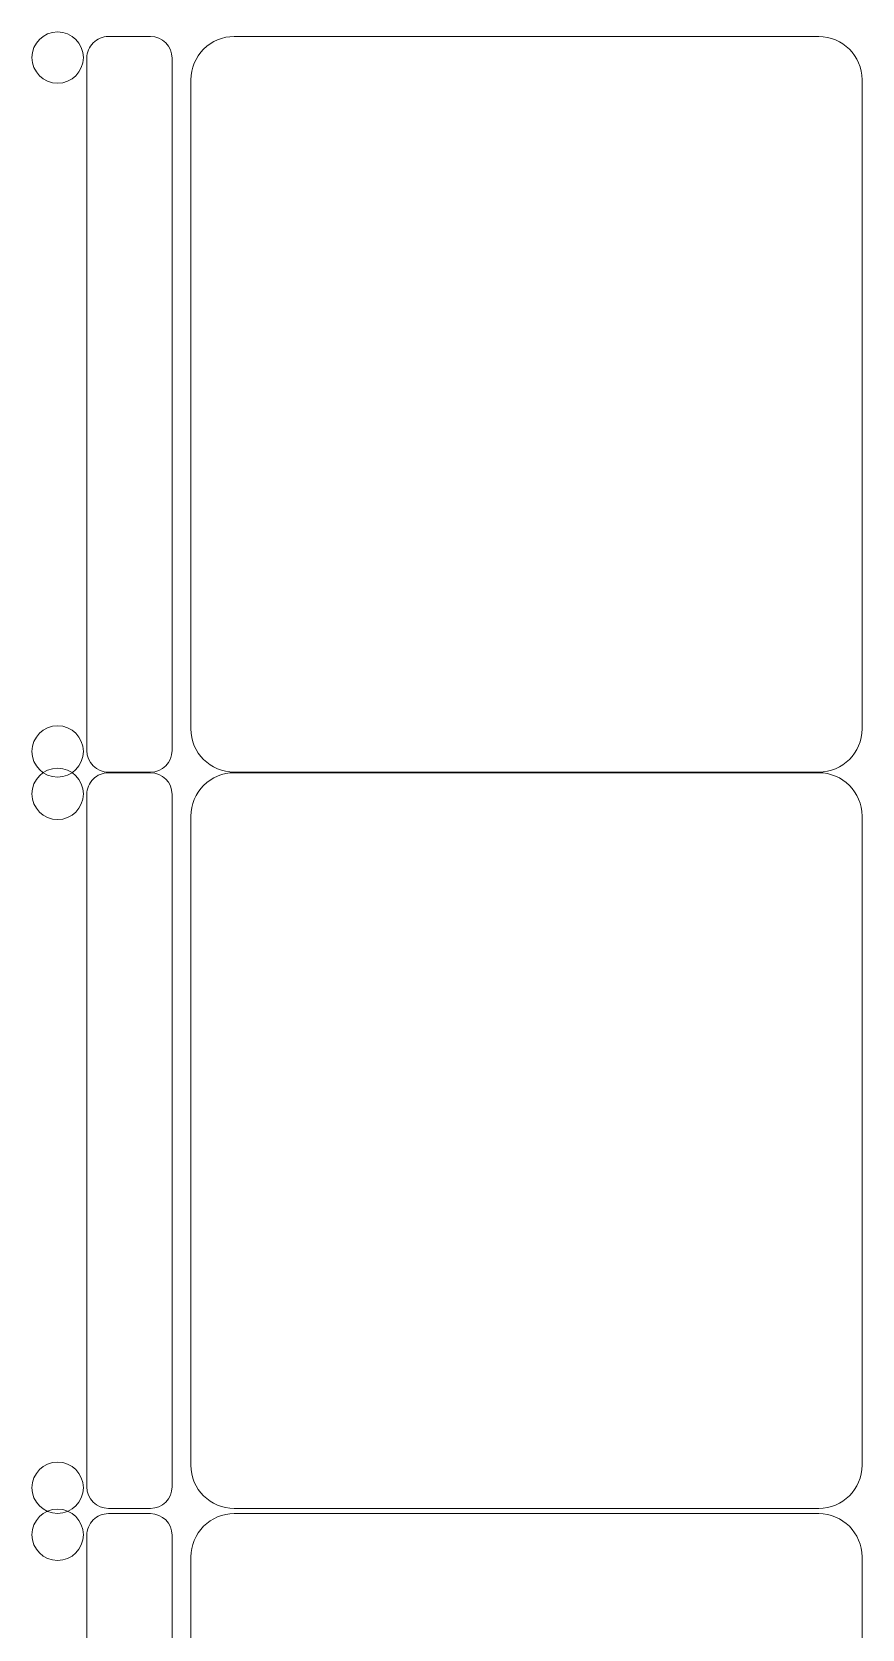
# Model space of a CAD drawing. Header units: millimetres. Extents: x 81609 to 272668, y -8553 to 29000.
# Drawn here: x 105020 to 105507, y 19485 to 20423 of the extents above; entities that cross this region are included whole.
import ezdxf

# ---------------------------------------------------------------- set-up
doc = ezdxf.new("R2010")
doc.units = ezdxf.units.MM
doc.layers.add('I-FURN-1', color=7, linetype='Continuous', lineweight=9, true_color=0xf0f0f0)

# ---------------------------------------------------------------- blocks, each defined once
blk = doc.blocks.new('Стул Breuer - 1_188-26331327-План размещения напольных электротехнических лючков и розеток 2 этажа в осях 23-33')
at = {"layer": 'I-FURN-1'}
for p, q in [((190.5, 241.3), (-190.5, 241.3)), ((-215.9, 215.9), (-215.9, -127)), ((215.9, -127), (215.9, 215.9)), ((-190.5, -152.4), (190.5, -152.4)), ((203.2, -163.48), (-203.2, -163.48)), ((-215.9, -176.18), (-215.9, -200.78)), ((215.9, -200.78), (215.9, -176.18)), ((-203.2, -213.48), (203.2, -213.48))]:
    blk.add_line(p, q, dxfattribs=at)
for centre, radius, start, end in [((-190.5, 215.9), 25.4, 90, 180), ((190.5, 215.9), 25.4, 0, 90), ((-190.5, -127), 25.4, 180, 270), ((190.5, -127), 25.4, 270, 360), ((-203.2, -176.18), 12.7, 90, 180), ((203.2, -176.18), 12.7, 360, 90), ((-203.2, -200.78), 12.7, 180, 270), ((203.2, -200.78), 12.7, 270, 360), ((-203.48, -230.58), 15.07, 360, 180), ((203.73, -230.58), 15.07, 360, 180), ((-203.48, -230.58), 15.07, 180, 360), ((203.73, -230.58), 15.07, 180, 360)]:
    blk.add_arc(centre, radius, start, end, dxfattribs=at)

msp = doc.modelspace()

# ---------------------------------------------------------------- block references
at = {"layer": 'I-FURN-1', "rotation": 269.9999999999994}
for p in [(105266.11, 20204.17), (105266.11, 19772.03), (105266.11, 19337.17)]:
    msp.add_blockref('Стул Breuer - 1_188-26331327-План размещения напольных электротехнических лючков и розеток 2 этажа в осях 23-33', p, dxfattribs=at)

doc.saveas('drawing.dxf')
